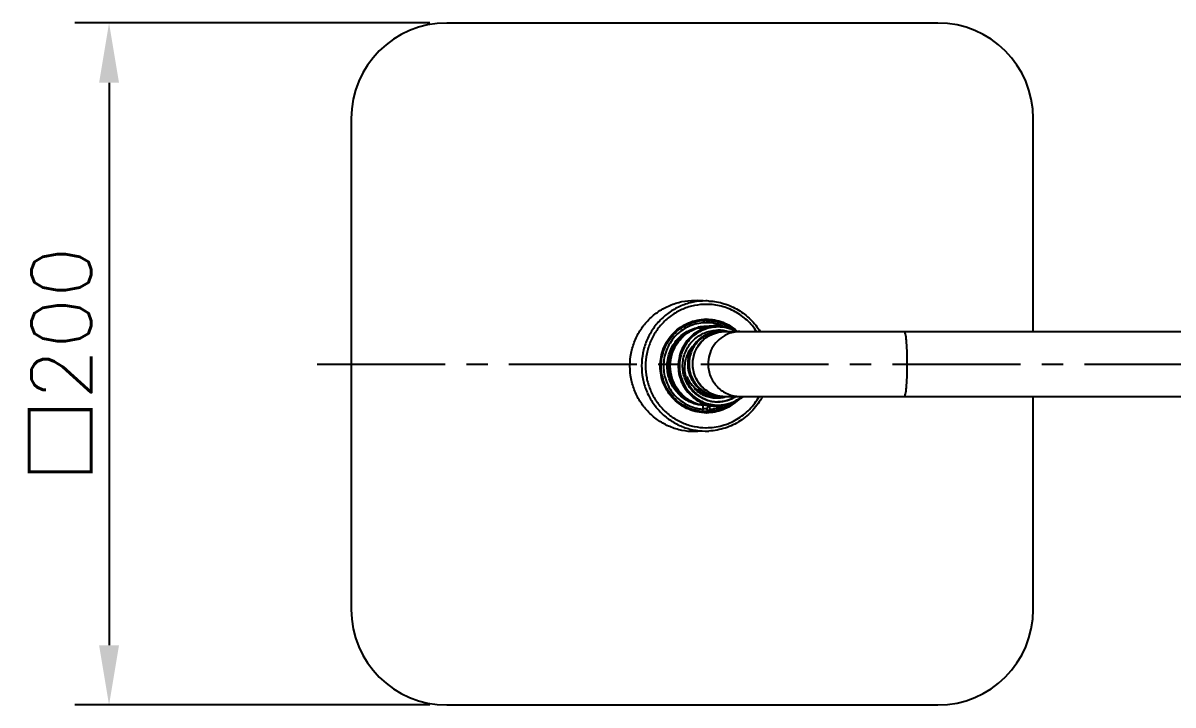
# Model space of a CAD drawing. Header units: millimetres. Extents: x 12827 to 13247, y 6457 to 7051.
# Drawn here: x 13033.5 to 13101, y 6863.8 to 6903.8 of the extents above; entities that cross this region are included whole.
import ezdxf

# ---------------------------------------------------------------- set-up
doc = ezdxf.new("R2010")
doc.units = ezdxf.units.MM
doc.header["$LTSCALE"] = 10
doc.linetypes.add('CENTER2', pattern=[1.125, 0.75, -0.125, 0.125, -0.125])
doc.layers.add('CENTER', color=1, linetype='CENTER2')
doc.layers.add('DWG', color=7, linetype='Continuous')
doc.styles.add('GHS', font='romans.shx', dxfattribs={"height": 3.5, "bigfont": 'ghs.shx'})
doc.dimstyles.new('LEE', dxfattribs={"dimtxt": 3.5, "dimasz": 3.5, "dimexe": 2, "dimexo": 1, "dimgap": 1, "dimtad": 1, "dimdec": 4, "dimdsep": 46, "dimtxsty": 'GHS', "dimcen": 0, "dimclrd": 2, "dimclre": 2, "dimclrt": 2, "dimadec": 0, "dimazin": 0, "dimtfac": 1, "dimtdec": 4, "dimtmove": 0, "dimatfit": 3, "dimfxl": 0, "dimlwd": -1, "dimlwe": -1, "dimarcsym": 0})

# ---------------------------------------------------------------- blocks, each defined once
blk = doc.blocks.new('A$C01502591')
at = {"layer": 'DWG'}
for p, q in [((192.477, 295.589), (192.664, 295.584)), ((193.316, 295.551), (192.664, 295.584)), ((193.316, 295.551), (193.223, 295.555)), ((193.022, 294.411), (193.087, 294.413)), ((193.052, 294.399), (193.045, 294.399)), ((192.694, 293.987), (192.952, 293.987)), ((192.705, 293.989), (192.96, 293.989)), ((192.952, 293.987), (192.961, 293.989)), ((192.962, 293.989), (192.96, 293.989)), ((192.96, 293.989), (192.96, 293.989)), ((192.961, 293.989), (192.972, 293.991)), ((192.977, 293.993), (192.971, 293.991)), ((193.027, 294.006), (192.977, 293.993)), ((193.047, 294.011), (193.027, 294.006)), ((193.064, 294.015), (193.047, 294.011)), ((193.099, 294.024), (193.084, 294.02)), ((193.115, 294.028), (193.099, 294.024)), ((193.132, 294.031), (193.115, 294.028)), ((193.15, 294.035), (193.132, 294.031)), ((193.304, 294.063), (193.307, 294.064)), ((193.352, 294.07), (193.352, 294.07)), ((193.645, 294.081), (193.644, 294.081)), ((193.645, 294.081), (193.644, 294.081)), ((193.833, 294.089), (193.645, 294.089)), ((193.964, 293.757), (194.023, 293.757)), ((194.242, 293.757), (260.82, 293.757)), ((192.952, 289.491), (192.694, 289.491)), ((192.705, 289.489), (192.96, 289.489)), ((192.961, 289.489), (192.953, 289.491)), ((192.956, 289.478), (192.959, 289.427)), ((192.959, 289.489), (192.96, 289.489)), ((192.959, 289.427), (192.959, 289.207)), ((192.981, 289.484), (192.961, 289.489)), ((192.973, 289.486), (193.03, 289.471)), ((193.03, 289.471), (193.048, 289.466)), ((193.048, 289.466), (193.064, 289.462)), ((193.064, 289.462), (193.083, 289.458)), ((193.083, 289.458), (193.096, 289.455)), ((193.096, 289.455), (193.11, 289.451)), ((193.11, 289.451), (193.125, 289.448)), ((193.125, 289.448), (193.141, 289.444)), ((193.141, 289.444), (193.158, 289.441)), ((193.158, 289.441), (193.177, 289.437)), ((193.177, 289.437), (193.198, 289.433)), ((193.352, 289.408), (193.352, 289.408)), ((193.353, 289.408), (193.353, 289.207)), ((193.833, 289.389), (193.645, 289.389)), ((193.681, 289.957), (193.745, 289.957)), ((193.964, 289.957), (194.023, 289.957)), ((194.242, 289.957), (260.82, 289.957)), ((194.289, 289.955), (194.294, 289.957)), ((194.289, 289.955), (194.294, 289.957)), ((194.346, 289.957), (194.342, 289.956)), ((194.346, 289.957), (194.342, 289.956)), ((192.815, 289.086), (192.815, 289.089)), ((192.959, 289.207), (192.923, 289.087)), ((193.152, 289.063), (193.022, 289.067)), ((193.206, 289.175), (193.217, 289.274)), ((193.206, 289.175), (193.206, 289.074)), ((193.275, 289.089), (193.275, 289.079)), ((193.333, 289.087), (193.353, 289.207)), ((192.664, 287.894), (192.477, 287.889)), ((193.316, 287.926), (192.664, 287.894)), ((193.223, 287.923), (193.316, 287.926))]:
    blk.add_line(p, q, dxfattribs=at)
for points in [[(206.742, 311.857), (177.942, 311.857)], [(172.342, 306.257), (172.342, 277.457)], [(212.342, 293.757), (212.342, 306.257)], [(192.705, 293.989), (192.698, 293.988), (192.693, 293.987)], [(192.971, 293.991), (192.966, 293.99), (192.963, 293.99), (192.962, 293.989)], [(193.084, 294.02), (193.077, 294.019), (193.064, 294.015)], [(193.352, 294.07), (193.337, 294.068), (193.315, 294.065), (193.296, 294.062), (193.278, 294.059), (193.261, 294.057), (193.246, 294.054), (193.231, 294.051), (193.218, 294.049), (193.205, 294.046), (193.193, 294.044), (193.181, 294.042), (193.171, 294.04), (193.15, 294.035)], [(192.693, 289.491), (192.698, 289.489), (192.705, 289.489)], [(192.96, 289.489), (192.961, 289.489), (192.962, 289.488), (192.964, 289.488), (192.966, 289.488)], [(192.966, 289.488), (192.971, 289.486), (192.973, 289.486)], [(193.198, 289.433), (193.209, 289.43), (193.221, 289.428), (193.233, 289.426), (193.246, 289.424), (193.26, 289.421), (193.275, 289.419), (193.29, 289.416), (193.307, 289.414), (193.326, 289.411), (193.346, 289.408), (193.352, 289.408)], [(212.342, 277.457), (212.342, 289.957)], [(177.942, 271.857), (206.742, 271.857)]]:
    blk.add_lwpolyline(points, dxfattribs=at)
for centre, radius, start, end in [((177.942, 306.257), 5.6, 90, 180), ((206.742, 306.257), 5.6, 0, 90), ((193.13, 291.854), 3.702, 89.61574, 90), ((193.13, 291.854), 3.702, 88.56251, 89.61572), ((193.164, 291.848), 3.508, 89.61574, 90), ((193.045, 291.815), 2.584, 92.73224, 96.56996), ((193.045, 291.82), 2.579, 90.00105, 92.73262), ((193.052, 291.822), 2.587, 90.65502, 91.53272), ((193.052, 291.826), 2.583, 90.00008, 90.65497), ((193.052, 291.824), 2.586, 88.29901, 89.9995), ((193.152, 291.82), 2.595, 90, 91.441), ((193.051, 291.814), 2.595, 81.47365, 88.29709), ((193.128, 291.816), 2.583, 83.14999, 89.99585), ((193.164, 291.822), 2.663, 90, 90.38784), ((193.142, 291.784), 2.618, 124.61014, 126.3992), ((193.369, 291.801), 2.288, 107.16825, 110.33669), ((193.156, 291.807), 2.252, 90.33396, 102.00536), ((192.705, 293.95), 0.0389, 90.03352, 107.14886), ((192.963, 293.95), 0.0386, 104.27771, 107.16349), ((192.964, 293.95), 0.039, 90.04697, 104.27185), ((192.496, 295.848), 1.916, 284.3774, 284.67678), ((193.156, 291.808), 2.25, 87.34787, 90.33152), ((193.656, 291.709), 2.381, 98.50231, 98.9943), ((193.653, 291.727), 2.363, 97.98425, 98.42338), ((193.652, 291.734), 2.355, 97.84985, 97.98408), ((193.651, 291.743), 2.346, 97.31835, 97.85009), ((193.645, 291.793), 2.296, 90.00565, 97.33459), ((193.833, 291.809), 2.28, 90.42179, 94.72364), ((194.023, 291.912), 1.845, 90.01584, 97.63956), ((193.833, 291.81), 2.279, 90, 90.41892), ((193.843, 291.808), 2.221, 90, 90.41892), ((193.808, 291.8), 2.039, 85.53068, 89.01945), ((193.843, 291.801), 2.037, 85.42679, 89.99664), ((193.808, 291.797), 2.041, 85.36308, 85.53151), ((193.808, 291.799), 2.04, 80.82779, 85.3636), ((193.843, 291.799), 2.04, 80.88686, 85.42882), ((194.022, 291.896), 1.861, 86.60462, 89.99608), ((193.808, 291.799), 2.04, 76.24333, 80.82293), ((193.843, 291.799), 2.04, 76.31651, 80.88205), ((193.807, 291.795), 2.044, 73.88025, 76.24385), ((193.842, 291.795), 2.044, 73.87945, 76.31701), ((193.968, 291.813), 1.856, 239.75795, 240.75147), ((193.969, 291.816), 1.86, 240.75391, 246.88327), ((193.968, 291.812), 1.856, 246.88494, 249.34216), ((194.246, 291.813), 1.856, 239.75795, 240.75147), ((193.965, 291.804), 1.847, 249.34045, 254.33898), ((194.247, 291.816), 1.86, 240.75391, 246.88327), ((194.246, 291.812), 1.856, 246.88494, 249.34216), ((194.243, 291.804), 1.847, 249.34045, 254.33898), ((193.146, 291.698), 2.623, 232.66088, 234.34727), ((193.369, 291.677), 2.288, 249.66336, 252.83175), ((192.705, 289.528), 0.0389, 252.85022, 269.96635), ((192.964, 289.528), 0.0389, 252.86427, 267.09938), ((192.692, 289.444), 0.266, 7.34199, 9.73125), ((193.845, 291.682), 2.044, 251.91203, 254.954), ((193.844, 291.68), 2.042, 254.95382, 260.56928), ((193.646, 291.692), 2.303, 262.67622, 269.98348), ((193.155, 291.669), 2.471, 274.59529, 294.00107), ((193.746, 291.807), 1.85, 260.63707, 267.98274), ((193.964, 291.801), 1.844, 254.34738, 258.43224), ((193.843, 291.675), 2.036, 260.57321, 262.02334), ((193.844, 291.679), 2.04, 262.02341, 263.7096), ((193.966, 291.812), 1.855, 258.4309, 262.06372), ((193.809, 291.671), 2.027, 264.66124, 269.98923), ((193.844, 291.678), 2.039, 263.70852, 269.99437), ((193.78, 291.705), 1.841, 265.45007, 268.03297), ((193.681, 291.806), 1.849, 269.00401, 270.00222), ((193.745, 291.78), 1.823, 267.99682, 269.35574), ((193.965, 291.802), 1.845, 262.05614, 269.98309), ((193.78, 291.7), 1.836, 268.03345, 269.20908), ((194.024, 291.807), 1.85, 260.63662, 268.1563), ((193.745, 291.771), 1.814, 269.35629, 269.99983), ((193.654, 291.703), 1.839, 272.48957, 273.56053), ((194.242, 291.801), 1.844, 254.34738, 258.43224), ((193.745, 291.807), 1.85, 270.0001, 270.51241), ((193.78, 291.697), 1.833, 269.20928, 269.63853), ((193.744, 291.82), 1.863, 270.51501, 273.39232), ((193.654, 291.702), 1.838, 273.56056, 273.92049), ((193.716, 291.703), 1.84, 271.60589, 273.37413), ((193.78, 291.696), 1.832, 269.63856, 269.81887), ((193.78, 291.695), 1.831, 269.81887, 269.99999), ((193.654, 291.702), 1.838, 273.92047, 274.65941), ((193.78, 291.702), 1.838, 270.00048, 272.33488), ((193.654, 291.702), 1.838, 274.65978, 276.98858), ((193.809, 291.665), 2.022, 269.99165, 270.97841), ((193.716, 291.706), 1.842, 273.37392, 274.51983), ((193.833, 291.668), 2.279, 270, 270.41892), ((193.843, 291.67), 2.221, 270, 270.41892), ((193.705, 291.703), 1.839, 274.66106, 276.99007), ((193.78, 291.703), 1.839, 272.33459, 274.66846), ((193.716, 291.706), 1.843, 274.51979, 276.5276), ((194.244, 291.812), 1.855, 258.4309, 262.06372), ((193.653, 291.706), 1.842, 276.99318, 283.96296), ((193.768, 291.705), 1.841, 274.55414, 279.09629), ((193.716, 291.705), 1.842, 276.52775, 276.69905), ((193.705, 291.705), 1.841, 276.99133, 281.64335), ((193.779, 291.704), 1.84, 274.67006, 279.33747), ((193.717, 291.703), 1.839, 276.69855, 279.04446), ((194.023, 291.776), 1.819, 268.17081, 269.99865), ((194.243, 291.802), 1.845, 262.05614, 269.98309), ((193.716, 291.705), 1.841, 279.04765, 283.58647), ((194.022, 291.818), 1.861, 270.00391, 273.39325), ((193.768, 291.705), 1.841, 279.10106, 283.64035), ((193.705, 291.706), 1.842, 281.64392, 283.96958), ((193.779, 291.705), 1.841, 279.33847, 281.67053), ((193.652, 291.708), 1.844, 283.96519, 286.28761), ((193.704, 291.707), 1.844, 283.97118, 288.2883), ((193.715, 291.708), 1.844, 283.58651, 288.12684), ((193.778, 291.708), 1.844, 281.67431, 288.28447), ((193.652, 291.71), 1.846, 286.28752, 288.35213), ((193.767, 291.708), 1.844, 283.64041, 288.16888), ((193.831, 291.7), 2.253, 306.69884, 306.96892), ((193.828, 291.704), 2.259, 306.9698, 309.29063), ((193.82, 291.7), 2.314, 306.40038, 307.20291), ((193.815, 291.707), 2.323, 307.20501, 311.10848), ((193.044, 291.657), 2.578, 263.25314, 264.88537), ((192.905, 291.743), 2.504, 271.22301, 277.11479), ((193.052, 291.655), 2.587, 268.46727, 269.34498), ((193.052, 291.651), 2.583, 269.34503, 269.99992), ((193.051, 291.66), 2.592, 270.0034, 274.9661), ((193.152, 291.658), 2.595, 270, 270.38784), ((193.164, 291.656), 2.663, 270, 270.38784), ((193.051, 291.663), 2.595, 274.96499, 276.24647), ((193.128, 291.659), 2.58, 274.5632, 277.16063), ((193.164, 291.63), 3.508, 269.61574, 270), ((193.13, 291.624), 3.702, 269.61574, 270), ((193.13, 291.624), 3.702, 270.00003, 271.44216), ((177.942, 277.457), 5.6, 180, 270), ((206.742, 277.457), 5.6, 270, 0)]:
    blk.add_arc(centre, radius, start, end, dxfattribs=at)
for major_axis, ratio in [((11.433, 0), 0.232655), ((6.194, 0), 0.429443)]:
    blk.add_ellipse((193.818, 291.739), major_axis=major_axis, ratio=ratio, start_param=-1.658707, end_param=-1.649217, dxfattribs=at)
for points, knots in [([(192.477, 287.889), (192.229, 287.889), (191.856, 287.926), (191.374, 288.049), (190.906, 288.219), (190.356, 288.518), (189.874, 288.919), (189.541, 289.293), (189.245, 289.698), (188.951, 290.257), (188.734, 290.983), (188.661, 291.739), (188.734, 292.494), (188.951, 293.221), (189.245, 293.78), (189.541, 294.185), (189.874, 294.558), (190.356, 294.96), (190.906, 295.259), (191.374, 295.429), (191.856, 295.551), (192.229, 295.589), (192.477, 295.589)], [0, 0, 0, 0, 0.062013, 0.093078, 0.124171, 0.186387, 0.248775, 0.280077, 0.311425, 0.374172, 0.437051, 0.5, 0.562949, 0.625827, 0.688574, 0.719922, 0.751224, 0.813613, 0.875829, 0.906922, 0.937987, 1, 1, 1, 1]), ([(193.13, 295.556), (192.885, 295.556), (192.515, 295.519), (192.039, 295.398), (191.576, 295.23), (191.031, 294.935), (190.554, 294.538), (190.224, 294.17), (189.93, 293.769), (189.638, 293.217), (189.421, 292.499), (189.347, 291.752), (189.417, 291.004), (189.628, 290.284), (189.917, 289.73), (190.208, 289.328), (190.536, 288.957), (191.01, 288.557), (191.553, 288.258), (192.015, 288.087), (192.491, 287.963), (192.86, 287.923), (193.105, 287.922)], [0, 0, 0, 0, 0.062012, 0.093076, 0.124168, 0.186382, 0.248769, 0.280069, 0.311416, 0.37416, 0.437036, 0.499984, 0.562933, 0.625812, 0.688562, 0.719911, 0.751215, 0.813608, 0.875827, 0.906921, 0.937987, 1, 1, 1, 1]), ([(193.316, 295.551), (193.617, 295.536), (194.219, 295.431), (195.057, 295.06), (195.782, 294.498), (196.164, 294.016), (196.323, 293.757)], [0, 0, 0, 0, 0.249098, 0.498644, 0.748911, 1, 1, 1, 1]), ([(193.164, 295.356), (192.932, 295.356), (192.466, 295.31), (191.795, 295.103), (191.175, 294.768), (190.633, 294.316), (190.187, 293.767), (189.855, 293.14), (189.65, 292.459), (189.579, 291.751), (189.646, 291.042), (189.846, 290.36), (190.174, 289.731), (190.616, 289.178), (191.156, 288.723), (191.773, 288.384), (192.443, 288.173), (192.909, 288.123), (193.141, 288.122)], [0, 0, 0, 0, 0.062031, 0.124129, 0.186362, 0.248767, 0.311359, 0.374122, 0.437017, 0.499984, 0.562952, 0.62585, 0.688618, 0.751216, 0.813627, 0.875865, 0.937968, 1, 1, 1, 1]), ([(196.12, 293.758), (195.959, 294), (195.579, 294.447), (194.867, 294.957), (194.054, 295.278), (193.476, 295.354), (193.188, 295.356)], [0, 0, 0, 0, 0.251187, 0.501454, 0.750946, 1, 1, 1, 1]), ([(193.164, 288.993), (192.988, 288.993), (192.634, 289.029), (192.125, 289.185), (191.655, 289.44), (191.243, 289.782), (190.905, 290.2), (190.653, 290.676), (190.497, 291.192), (190.443, 291.73), (190.494, 292.267), (190.646, 292.785), (190.895, 293.263), (191.23, 293.682), (191.64, 294.027), (192.108, 294.285), (192.616, 294.445), (192.97, 294.483), (193.146, 294.484)], [0, 0, 0, 0, 0.062031, 0.124129, 0.186362, 0.248767, 0.311359, 0.374122, 0.437017, 0.499983, 0.562951, 0.62585, 0.688618, 0.751215, 0.813627, 0.875865, 0.937968, 1, 1, 1, 1]), ([(193.022, 289.067), (192.855, 289.075), (192.523, 289.124), (192.048, 289.292), (191.612, 289.548), (191.233, 289.884), (190.922, 290.286), (190.692, 290.74), (190.55, 291.23), (190.503, 291.739), (190.55, 292.247), (190.692, 292.738), (190.922, 293.192), (191.233, 293.594), (191.612, 293.929), (192.048, 294.185), (192.523, 294.353), (192.855, 294.403), (193.022, 294.411)], [0, 0, 0, 0, 0.062001, 0.124087, 0.186321, 0.248735, 0.311339, 0.374116, 0.437023, 0.5, 0.562977, 0.625884, 0.688661, 0.751265, 0.813679, 0.875913, 0.937999, 1, 1, 1, 1]), ([(192.959, 294.271), (192.804, 294.259), (192.496, 294.204), (192.057, 294.037), (191.656, 293.79), (191.308, 293.472), (191.023, 293.094), (190.813, 292.669), (190.683, 292.212), (190.654, 291.896), (190.654, 291.739)], [0, 0, 0, 0, 0.12405, 0.248276, 0.372784, 0.497632, 0.622834, 0.748353, 0.87411, 1, 1, 1, 1]), ([(193.128, 294.399), (192.998, 294.399), (192.737, 294.379), (192.355, 294.291), (191.989, 294.145), (191.763, 294.013), (191.655, 293.939)], [0, 0, 0, 0, 0.249604, 0.499366, 0.749459, 1, 1, 1, 1]), ([(194.16, 294.065), (193.973, 294.148), (193.577, 294.269), (193.163, 294.287), (192.959, 294.271)], [0, 0, 0, 0, 0.500309, 1, 1, 1, 1]), ([(193.152, 294.414), (193.419, 294.414), (193.956, 294.331), (194.442, 294.088), (194.66, 293.933)], [0, 0, 0, 0, 0.499335, 1, 1, 1, 1]), ([(193.164, 294.484), (193.328, 294.484), (193.656, 294.454), (194.131, 294.319), (194.574, 294.099), (194.838, 293.901), (194.96, 293.791)], [0, 0, 0, 0, 0.249434, 0.499101, 0.749243, 1, 1, 1, 1]), ([(194.545, 293.976), (194.379, 294.084), (194.021, 294.264), (193.632, 294.357), (193.436, 294.38)], [0, 0, 0, 0, 0.500554, 1, 1, 1, 1]), ([(192.959, 289.427), (192.824, 289.439), (192.555, 289.488), (192.172, 289.631), (191.82, 289.842), (191.51, 290.112), (191.252, 290.434), (191.055, 290.796), (190.924, 291.189), (190.863, 291.599), (190.875, 292.013), (190.959, 292.419), (191.112, 292.803), (191.33, 293.154), (191.606, 293.46), (191.93, 293.711), (192.294, 293.901), (192.555, 293.981), (192.687, 294.01)], [0, 0, 0, 0, 0.062004, 0.12409, 0.18631, 0.24869, 0.31124, 0.373946, 0.436777, 0.499685, 0.562613, 0.625501, 0.688296, 0.750953, 0.813448, 0.875774, 0.937947, 1, 1, 1, 1]), ([(191.975, 289.859), (191.82, 289.959), (191.532, 290.199), (191.205, 290.655), (191, 291.18), (190.93, 291.74), (191, 292.3), (191.206, 292.824), (191.534, 293.28), (191.822, 293.52), (191.977, 293.619)], [0, 0, 0, 0, 0.12433, 0.249179, 0.374466, 0.500003, 0.625539, 0.750825, 0.875672, 1, 1, 1, 1]), ([(192.693, 289.491), (192.575, 289.527), (192.345, 289.619), (192.026, 289.811), (191.742, 290.051), (191.498, 290.334), (191.302, 290.653), (191.111, 291.114), (191.012, 291.739), (191.111, 292.364), (191.302, 292.824), (191.498, 293.143), (191.742, 293.427), (192.026, 293.667), (192.345, 293.859), (192.575, 293.951), (192.693, 293.987)], [0, 0, 0, 0, 0.062143, 0.124381, 0.186754, 0.249265, 0.311909, 0.374666, 0.5, 0.625334, 0.688091, 0.750735, 0.813246, 0.875619, 0.937857, 1, 1, 1, 1]), ([(192.574, 289.531), (192.463, 289.572), (192.248, 289.672), (191.951, 289.868), (191.688, 290.109), (191.389, 290.479), (191.125, 291.023), (191.017, 291.739), (191.125, 292.455), (191.389, 292.999), (191.688, 293.369), (191.951, 293.609), (192.248, 293.806), (192.463, 293.905), (192.574, 293.946)], [0, 0, 0, 0, 0.062159, 0.124426, 0.186837, 0.249393, 0.374533, 0.5, 0.625467, 0.750607, 0.813163, 0.875574, 0.937841, 1, 1, 1, 1]), ([(193.644, 294.081), (193.497, 294.069), (193.205, 294.016), (192.79, 293.853), (192.413, 293.613), (192.088, 293.304), (191.827, 292.939), (191.639, 292.53), (191.531, 292.093), (191.506, 291.642), (191.567, 291.195), (191.71, 290.768), (191.93, 290.376), (192.22, 290.034), (192.569, 289.753), (192.964, 289.545), (193.39, 289.418), (193.686, 289.389), (193.833, 289.389)], [0, 0, 0, 0, 0.062045, 0.124177, 0.186456, 0.248911, 0.311546, 0.37434, 0.437248, 0.500209, 0.563155, 0.626021, 0.688751, 0.75131, 0.813688, 0.875899, 0.937982, 1, 1, 1, 1]), ([(193.827, 294.029), (193.68, 294.028), (193.385, 293.996), (192.961, 293.862), (192.571, 293.647), (192.229, 293.359), (191.95, 293.009), (191.742, 292.611), (191.615, 292.179), (191.574, 291.731), (191.619, 291.282), (191.749, 290.852), (191.959, 290.455), (192.241, 290.107), (192.584, 289.821), (192.976, 289.609), (193.401, 289.478), (193.696, 289.449), (193.843, 289.449)], [0, 0, 0, 0, 0.062032, 0.124134, 0.186372, 0.248785, 0.311384, 0.374153, 0.437052, 0.500019, 0.562986, 0.62588, 0.688643, 0.751234, 0.813638, 0.87587, 0.937969, 1, 1, 1, 1]), ([(193.21, 289.74), (193.094, 289.778), (192.868, 289.875), (192.56, 290.078), (192.292, 290.333), (192.073, 290.632), (191.909, 290.966), (191.805, 291.323), (191.765, 291.694), (191.79, 292.066), (191.878, 292.428), (192.028, 292.768), (192.235, 293.076), (192.492, 293.343), (192.791, 293.559), (193.123, 293.719), (193.477, 293.817), (193.722, 293.839), (193.843, 293.839)], [0, 0, 0, 0, 0.062117, 0.124374, 0.186796, 0.249384, 0.312122, 0.374974, 0.43789, 0.500813, 0.563685, 0.626453, 0.689079, 0.751541, 0.813835, 0.875983, 0.938019, 1, 1, 1, 1]), ([(193.964, 293.757), (193.718, 293.757), (193.221, 293.658), (192.594, 293.234), (192.176, 292.601), (192.029, 291.857), (192.176, 291.113), (192.594, 290.48), (193.221, 290.057), (193.718, 289.957), (193.964, 289.957)], [0, 0, 0, 0, 0.124812, 0.249717, 0.374801, 0.500005, 0.625207, 0.750288, 0.875189, 1, 1, 1, 1]), ([(192.093, 291.857), (192.093, 292.104), (192.19, 292.602), (192.605, 293.233), (193.227, 293.658), (193.721, 293.757), (193.964, 293.757)], [0, 0, 0, 0, 0.251711, 0.502409, 0.751691, 1, 1, 1, 1]), ([(193.778, 293.741), (193.556, 293.711), (193.119, 293.568), (192.584, 293.135), (192.233, 292.54), (192.151, 292.084), (192.151, 291.857)], [0, 0, 0, 0, 0.248299, 0.49764, 0.748325, 1, 1, 1, 1]), ([(194.242, 293.757), (193.996, 293.757), (193.499, 293.658), (192.872, 293.234), (192.453, 292.601), (192.307, 291.857), (192.453, 291.113), (192.872, 290.48), (193.499, 290.057), (193.996, 289.957), (194.242, 289.957)], [0, 0, 0, 0, 0.124812, 0.249717, 0.374801, 0.500005, 0.625207, 0.750288, 0.875189, 1, 1, 1, 1]), ([(192.371, 291.857), (192.371, 292.104), (192.468, 292.602), (192.883, 293.233), (193.505, 293.658), (193.998, 293.757), (194.242, 293.757)], [0, 0, 0, 0, 0.251711, 0.502409, 0.751691, 1, 1, 1, 1]), ([(192.693, 293.987), (192.693, 293.987), (192.693, 293.987), (192.693, 293.987), (192.694, 293.987)], [0, 0, 0, 0, 0.384343, 1, 1, 1, 1]), ([(192.981, 293.994), (193.006, 294), (193.055, 294.013), (193.155, 294.037), (193.232, 294.052), (193.284, 294.06)], [0, 0, 0, 0, 0.24332, 0.495745, 1, 1, 1, 1]), ([(194.362, 293.585), (194.041, 293.437), (193.473, 292.939), (193.268, 292.213), (193.268, 291.857)], [0, 0, 0, 0, 0.498128, 1, 1, 1, 1]), ([(193.833, 294.089), (194.04, 294.089), (194.455, 294.032), (194.84, 293.865), (195.018, 293.758)], [0, 0, 0, 0, 0.499509, 1, 1, 1, 1]), ([(194.907, 293.758), (194.745, 293.846), (194.398, 293.983), (194.028, 294.029), (193.843, 294.029)], [0, 0, 0, 0, 0.500429, 1, 1, 1, 1]), ([(204.953, 291.857), (204.953, 292.099), (204.947, 292.452), (204.927, 292.899), (204.907, 293.184), (204.884, 293.415), (204.855, 293.596), (204.833, 293.694), (204.803, 293.757), (204.787, 293.757)], [0, 0, 0, 0, 0.378493, 0.549596, 0.699835, 0.823497, 0.916074, 0.974627, 1, 1, 1, 1]), ([(192.349, 292.888), (192.265, 292.789), (192.115, 292.573), (192.013, 292.332), (191.974, 292.207)], [0, 0, 0, 0, 0.499316, 1, 1, 1, 1]), ([(191.974, 292.207), (191.936, 292.086), (191.885, 291.835), (191.883, 291.451), (191.953, 291.074), (192.093, 290.718), (192.297, 290.395), (192.557, 290.117), (192.864, 289.892), (193.092, 289.783), (193.21, 289.74)], [0, 0, 0, 0, 0.125491, 0.251066, 0.376578, 0.501899, 0.626932, 0.751621, 0.875964, 1, 1, 1, 1]), ([(190.654, 291.739), (190.654, 291.581), (190.683, 291.265), (190.813, 290.808), (191.023, 290.383), (191.308, 290.005), (191.656, 289.687), (192.057, 289.441), (192.496, 289.274), (192.804, 289.219), (192.959, 289.207)], [0, 0, 0, 0, 0.12589, 0.251647, 0.377166, 0.502368, 0.627216, 0.751724, 0.87595, 1, 1, 1, 1]), ([(193.033, 290.209), (192.751, 290.373), (192.266, 290.863), (192.093, 291.529), (192.093, 291.857)], [0, 0, 0, 0, 0.498271, 1, 1, 1, 1]), ([(192.151, 291.857), (192.151, 291.635), (192.229, 291.188), (192.566, 290.602), (193.082, 290.168), (193.507, 290.017), (193.723, 289.982)], [0, 0, 0, 0, 0.251479, 0.502124, 0.751518, 1, 1, 1, 1]), ([(193.311, 290.209), (193.029, 290.373), (192.544, 290.863), (192.371, 291.529), (192.371, 291.857)], [0, 0, 0, 0, 0.498271, 1, 1, 1, 1]), ([(193.268, 291.857), (193.268, 291.61), (193.365, 291.112), (193.781, 290.48), (194.402, 290.056), (194.896, 289.957), (195.139, 289.957)], [0, 0, 0, 0, 0.251792, 0.5025, 0.751771, 1, 1, 1, 1]), ([(204.787, 289.957), (204.803, 289.957), (204.833, 290.02), (204.855, 290.119), (204.884, 290.299), (204.907, 290.53), (204.927, 290.815), (204.947, 291.262), (204.953, 291.615), (204.953, 291.857)], [0, 0, 0, 0, 0.025373, 0.083926, 0.176503, 0.300165, 0.450404, 0.621507, 1, 1, 1, 1]), ([(192.016, 291.13), (192.136, 290.836), (192.528, 290.303), (193.135, 290.033), (193.445, 289.982)], [0, 0, 0, 0, 0.501658, 1, 1, 1, 1]), ([(192.469, 290.41), (192.547, 290.332), (192.715, 290.191), (193, 290.026), (193.309, 289.915), (193.525, 289.878), (193.634, 289.87)], [0, 0, 0, 0, 0.250639, 0.500781, 0.7505, 1, 1, 1, 1]), ([(193.649, 289.957), (193.435, 289.961), (193.006, 290.044), (192.631, 290.269), (192.469, 290.409)], [0, 0, 0, 0, 0.49914, 1, 1, 1, 1]), ([(191.617, 289.566), (191.807, 289.43), (192.226, 289.207), (192.69, 289.106), (192.923, 289.087)], [0, 0, 0, 0, 0.500657, 1, 1, 1, 1]), ([(192.694, 289.491), (192.694, 289.491), (192.693, 289.491), (192.693, 289.491), (192.693, 289.491)], [0, 0, 0, 0, 0.593043, 1, 1, 1, 1]), ([(192.953, 289.491), (192.953, 289.491), (192.952, 289.491), (192.952, 289.491), (192.952, 289.491)], [0, 0, 0, 0, 0.558987, 1, 1, 1, 1]), ([(193.352, 289.408), (193.289, 289.416), (193.195, 289.432), (193.072, 289.46), (193.011, 289.476), (192.981, 289.484)], [0, 0, 0, 0, 0.502728, 0.75532, 1, 1, 1, 1]), ([(193.164, 288.122), (193.477, 288.122), (194.106, 288.206), (194.981, 288.578), (195.73, 289.168), (196.11, 289.681), (196.264, 289.956)], [0, 0, 0, 0, 0.248934, 0.498372, 0.748685, 1, 1, 1, 1]), ([(194.661, 289.546), (194.445, 289.392), (193.965, 289.151), (193.434, 289.065), (193.17, 289.063)], [0, 0, 0, 0, 0.500665, 1, 1, 1, 1]), ([(194.959, 289.686), (194.839, 289.577), (194.577, 289.38), (194.139, 289.162), (193.669, 289.026), (193.344, 288.995), (193.182, 288.993)], [0, 0, 0, 0, 0.250753, 0.500896, 0.750567, 1, 1, 1, 1]), ([(193.217, 289.274), (193.224, 289.281), (193.237, 289.298), (193.262, 289.345), (193.277, 289.386), (193.286, 289.416)], [0, 0, 0, 0, 0.181358, 0.407079, 1, 1, 1, 1]), ([(196.457, 289.957), (196.306, 289.667), (195.929, 289.124), (195.176, 288.485), (194.286, 288.061), (193.64, 287.943), (193.316, 287.926)], [0, 0, 0, 0, 0.251186, 0.501494, 0.751002, 1, 1, 1, 1]), ([(193.449, 289.099), (193.644, 289.123), (194.029, 289.217), (194.383, 289.396), (194.548, 289.503)], [0, 0, 0, 0, 0.49946, 1, 1, 1, 1]), ([(193.843, 289.644), (194.028, 289.647), (194.397, 289.704), (194.738, 289.859), (194.894, 289.957)], [0, 0, 0, 0, 0.499452, 1, 1, 1, 1]), ([(193.843, 289.644), (193.935, 289.646), (194.073, 289.658), (194.254, 289.693), (194.388, 289.728), (194.519, 289.772), (194.647, 289.826), (194.771, 289.886), (194.851, 289.932), (194.89, 289.957)], [0, 0, 0, 0, 0.249613, 0.374531, 0.499505, 0.624531, 0.749571, 0.874792, 1, 1, 1, 1]), ([(194.937, 289.957), (194.775, 289.854), (194.42, 289.694), (194.035, 289.639), (193.843, 289.639)], [0, 0, 0, 0, 0.500554, 1, 1, 1, 1]), ([(193.843, 289.639), (194.029, 289.642), (194.402, 289.7), (194.745, 289.857), (194.902, 289.957)], [0, 0, 0, 0, 0.499456, 1, 1, 1, 1]), ([(195.194, 289.837), (195.001, 289.695), (194.569, 289.47), (194.088, 289.391), (193.85, 289.389)], [0, 0, 0, 0, 0.50066, 1, 1, 1, 1]), ([(193.86, 289.449), (194.094, 289.451), (194.566, 289.529), (194.989, 289.752), (195.178, 289.893)], [0, 0, 0, 0, 0.499289, 1, 1, 1, 1])]:
    blk.add_open_spline(points, degree=3, knots=knots, dxfattribs=at)
blk.add_open_spline([(195.139, 293.757), (194.874, 293.757), (194.603, 293.697), (194.362, 293.585)], degree=3, dxfattribs=at)
blk = doc.blocks.new('*D14')
at = {"layer": 'Defpoints', "color": 0}
for p in [(13058.361, 6903.766), (13038.552, 6863.766), (13058.361, 6863.766)]:
    blk.add_point(p, dxfattribs=at)
at = {"layer": 'DWG', "color": 2}
for p, q in [((13057.361, 6903.766), (13036.552, 6903.766)), ((13038.552, 6900.266), (13038.552, 6867.266)), ((13057.361, 6863.766), (13036.552, 6863.766))]:
    blk.add_line(p, q, dxfattribs=at)
for points in [[(13037.969, 6900.266), (13039.135, 6900.266), (13038.552, 6903.766)], [(13037.969, 6867.266), (13039.135, 6867.266), (13038.552, 6863.766)]]:
    blk.add_solid(points, dxfattribs=at)
at = {"layer": 'DWG', "color": 2, "insert": (13035.802, 6883.766), "char_height": 3.5, "attachment_point": 5, "rotation": 90, "style": 'GHS'}
blk.add_mtext('{\\fGulim|b0|i0|c129|p50;□}200', dxfattribs=at)

msp = doc.modelspace()

# ---------------------------------------------------------------- linework, layer by layer
at = {"layer": 'CENTER', "color": 1}
msp.add_line((13050.76094, 6883.76559), (13155.41028, 6883.76559), dxfattribs=at)

# ---------------------------------------------------------------- block references
at = {"layer": 'DWG'}
msp.add_blockref('A$C01502591', (12880.41944, 6591.90855), dxfattribs=at)

# ---------------------------------------------------------------- dimensions: what is measured, and where the dimension line sits
dim = msp.add_linear_dim(base=(13038.55215, 6863.76559), p1=(13058.36094, 6903.76559), p2=(13058.36094, 6863.76559), angle=90, text='{\\fGulim|b0|i0|c129|p50;□}200', dimstyle='LEE', dxfattribs=at)
dim.commit()
dim.dimension.update_dxf_attribs({"geometry": '*D14', "text_midpoint": (13035.80215, 6883.76559)})

doc.saveas('drawing.dxf')
